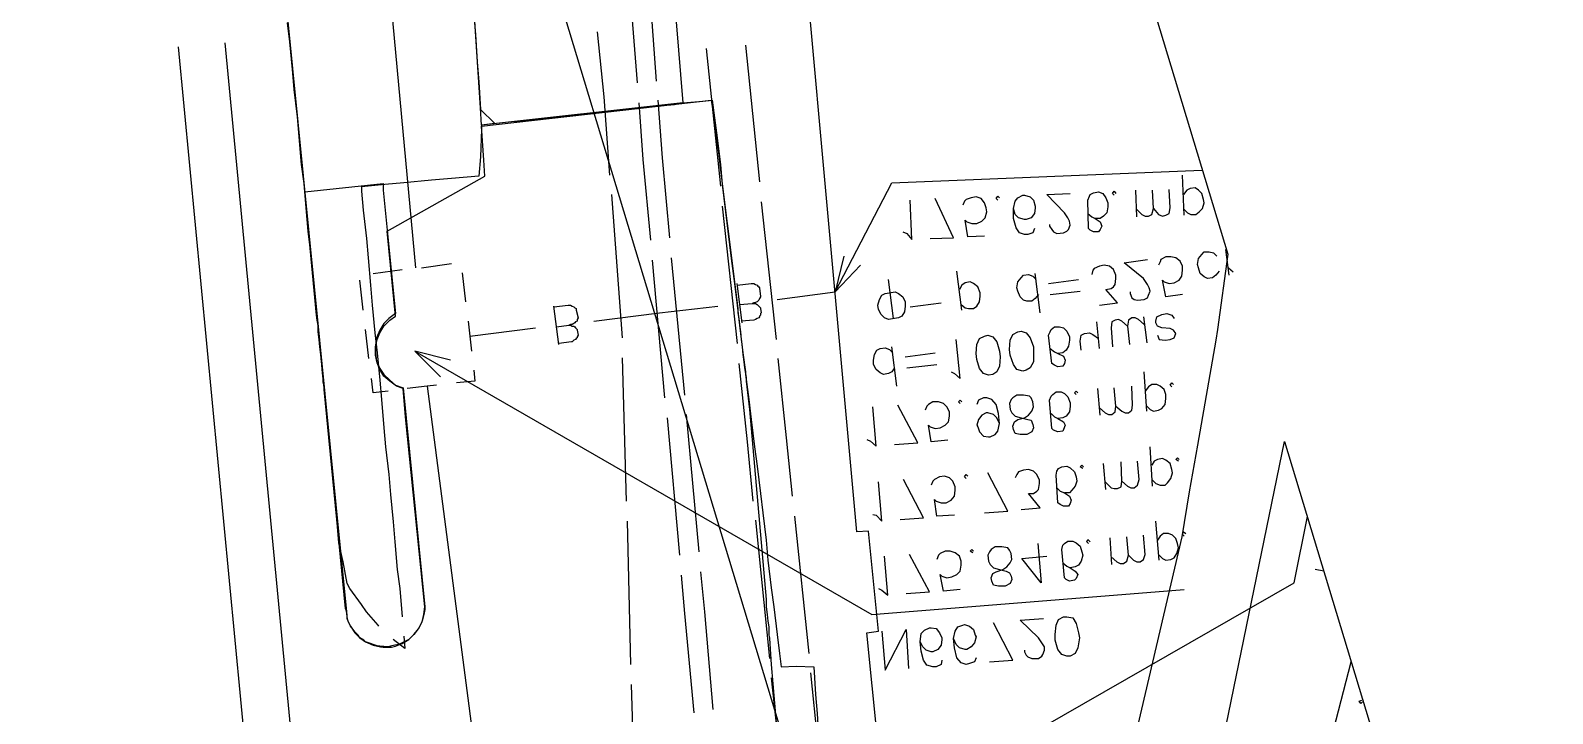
# Model space of a CAD drawing. Header units: metres. Extents: x 5 to 225, y 228 to 542.
# Drawn here: x 138.08 to 178.43, y 406.51 to 424.61 of the extents above; entities that cross this region are included whole.
import ezdxf

# ---------------------------------------------------------------- set-up
doc = ezdxf.new("R2010")
doc.units = ezdxf.units.M
for name, color, linetype in [('BOUNDARY', 7, 'Continuous'), ('BUILDING', 7, 'Continuous'), ('CURB', 7, 'Continuous'), ('ELECTR_CABLE', 7, 'Continuous'), ('GRASS', 7, 'Continuous'), ('HEAT', 7, 'Continuous'), ('ROAD', 7, 'Continuous'), ('WATER_PIPELINE', 7, 'Continuous')]:
    doc.layers.add(name, color=color, linetype=linetype)

msp = doc.modelspace()

# ---------------------------------------------------------------- linework, layer by layer
at = {"layer": 'BOUNDARY'}
msp.add_lwpolyline([(210.46, 232.699), (117.273, 540.497)], dxfattribs=at)
at = {"layer": 'BUILDING'}
msp.add_lwpolyline([(165.048, 404.79), (160.677, 404.437), (160.257, 408.653), (160.566, 408.698), (160.301, 411.347), (159.992, 411.325), (157.895, 434.373), (160.125, 434.417), (159.926, 437.839), (163.083, 438.192), (163.569, 438.126), (163.983, 437.981), (169.825, 418.686), (169.552, 416.689), (169.508, 416.402), (169.022, 413.621), (168.801, 412.384), (168.602, 411.192), (167.145, 404.967), (165.688, 404.856)], close=True, dxfattribs=at)
at = {"layer": 'CURB'}
for points in [[(149.837, 425.013), (149.881, 424.505), (149.925, 423.776), (149.969, 423.246), (150.013, 422.518), (150.389, 422.142), (150.036, 422.098), (150.036, 421.988), (150.013, 421.259), (149.969, 420.752), (149.241, 420.685), (148.711, 420.641), (147.982, 420.575), (147.475, 420.531), (146.856, 420.465), (146.856, 420.354), (146.901, 419.846), (146.989, 419.096), (147.033, 418.588), (147.099, 417.86), (147.143, 417.33), (147.21, 416.601), (147.276, 416.071), (147.342, 415.343), (147.386, 414.835), (147.453, 414.084), (147.497, 413.577), (147.585, 412.848), (147.629, 412.318), (147.695, 411.59), (147.74, 411.06), (147.806, 410.331), (147.872, 409.824), (147.938, 409.073)], [(147.32, 408.83), (147.298, 408.852), (147.298, 408.852), (146.989, 409.205), (146.989, 409.205), (146.856, 409.404), (146.547, 409.824), (146.481, 409.956), (146.481, 409.956), (146.371, 410.53), (146.26, 411.038), (146.194, 411.788), (146.15, 412.296), (146.084, 413.025), (146.018, 413.554), (145.951, 414.283), (145.907, 414.813), (145.819, 415.541), (145.775, 416.049), (145.708, 416.778), (145.642, 417.308), (145.576, 418.036), (145.532, 418.566), (145.444, 419.295), (145.399, 419.802), (145.333, 420.553), (145.267, 421.061), (145.201, 421.789), (145.157, 422.319), (145.068, 423.048), (145.024, 423.577), (144.958, 424.306), (144.892, 424.814)], [(150.919, 422.187), (151.647, 422.275), (152.155, 422.319), (152.884, 422.407), (153.413, 422.474), (154.142, 422.54), (154.65, 422.606), (155.157, 422.65), (155.157, 422.65), (155.378, 422.694), (155.908, 422.739), (156.151, 422.761), (156.151, 422.761), (156.217, 422.297), (156.283, 421.767), (156.372, 421.061), (156.416, 420.531), (156.504, 419.802), (156.57, 419.295), (156.659, 418.566), (156.725, 418.036), (156.813, 417.33), (156.879, 416.8), (156.968, 416.071), (157.034, 415.564), (157.034, 415.497), (157.034, 415.497), (157.122, 414.835), (157.189, 414.305), (157.277, 413.577), (157.343, 413.069), (157.431, 412.34), (157.498, 411.833), (157.586, 411.104), (157.63, 410.574), (157.718, 409.846), (157.785, 409.338), (157.873, 408.609), (157.939, 408.101), (157.983, 407.748), (157.983, 407.748), (158.381, 407.77), (158.844, 407.748), (158.888, 407.02), (158.933, 406.512), (158.977, 405.783)], [(147.982, 408.565), (148.004, 408.234), (148.004, 408.234), (147.695, 408.477)]]:
    msp.add_lwpolyline(points, dxfattribs=at)
at = {"layer": 'ELECTR_CABLE'}
for points in [[(154.407, 426.911), (154.672, 423.268)], [(153.877, 426.867), (154.164, 423.224)], [(153.104, 424.571), (153.281, 422.849), (153.281, 422.849), (153.435, 420.774)], [(155.996, 424.129), (156.372, 420.487)], [(157.034, 424.218), (157.409, 420.597)], [(154.208, 422.694), (154.319, 421.193), (154.319, 421.193), (154.517, 419.052)], [(154.716, 422.761), (154.826, 421.237), (154.826, 421.237), (155.025, 419.118)], [(153.48, 420.266), (153.767, 416.469)], [(157.453, 420.067), (157.851, 416.425)], [(156.416, 419.957), (156.813, 416.314)], [(154.561, 418.522), (154.893, 414.879)], [(155.069, 418.588), (155.422, 414.945)], [(153.767, 415.939), (153.877, 412.142)], [(156.857, 415.784), (157.078, 413.709), (157.078, 413.709), (157.233, 412.142)], [(157.895, 415.917), (158.116, 413.819), (158.116, 413.819), (158.27, 412.274)], [(155.467, 414.438), (155.798, 410.795)], [(154.959, 414.349), (155.29, 410.707)], [(153.899, 411.612), (153.987, 407.815)], [(157.299, 411.634), (157.674, 407.969)], [(158.337, 411.744), (158.712, 408.101)], [(155.334, 410.177), (155.422, 409.161), (155.422, 409.161), (155.665, 406.534)], [(155.842, 410.265), (155.952, 409.205), (155.952, 409.205), (156.173, 406.622)], [(158.756, 407.594), (159.131, 403.951)], [(154.009, 407.285), (154.098, 404.437), (154.098, 404.437), (154.142, 403.487)], [(157.718, 407.461), (158.116, 403.796)]]:
    msp.add_lwpolyline(points, dxfattribs=at)
at = {"layer": 'GRASS'}
for points in [[(155.025, 426.999), (155.378, 422.694), (150.036, 422.098), (150.013, 422.562), (149.726, 426.889)], [(169.243, 403.576), (171.328, 413.719), (178.112, 391.312)]]:
    msp.add_lwpolyline(points, dxfattribs=at)
msp.add_lwpolyline([(147.099, 408.366), (146.967, 408.411), (146.923, 408.455), (146.812, 408.521), (146.768, 408.587), (146.68, 408.675), (146.636, 408.742), (146.569, 408.83), (146.525, 408.918), (146.481, 409.029), (146.481, 409.095), (146.459, 409.227), (146.437, 409.294), (145.863, 415.1), (145.863, 415.188), (145.841, 415.299), (145.841, 415.453), (145.819, 415.63), (145.797, 415.828), (145.775, 416.027), (145.753, 416.226), (145.731, 416.425), (145.708, 416.623), (145.708, 416.8), (145.686, 416.932), (145.664, 417.065), (145.355, 420.332), (147.43, 420.553), (147.43, 420.376), (147.762, 417.109), (147.585, 416.976), (147.453, 416.844), (147.342, 416.667), (147.254, 416.469), (147.232, 416.27), (147.232, 416.049), (147.254, 415.85), (147.342, 415.652), (147.453, 415.497), (147.607, 415.343), (147.762, 415.21), (147.96, 415.144), (148.534, 409.338), (148.534, 409.272), (148.512, 409.139), (148.49, 409.073), (148.468, 408.962), (148.424, 408.874), (148.38, 408.786), (148.336, 408.72), (148.247, 408.609), (148.203, 408.565), (148.115, 408.477), (148.027, 408.433), (147.938, 408.388), (147.85, 408.344), (147.74, 408.322), (147.629, 408.3), (147.563, 408.278), (147.342, 408.3), (147.298, 408.3), (147.166, 408.344)], close=True, dxfattribs=at)
at = {"layer": 'HEAT'}
for points in [[(162.796, 405.254), (162.112, 404.547), (171.583, 409.978), (171.931, 411.729)], [(172.368, 410.286), (172.135, 410.331)], [(163.37, 400.352), (162.642, 399.712), (172.157, 404.26), (173.096, 407.879)], [(173.393, 406.821), (173.349, 406.777), (173.349, 406.777), (173.305, 406.843), (173.305, 406.843), (173.371, 406.865)]]:
    msp.add_lwpolyline(points, dxfattribs=at)
at = {"layer": 'ROAD'}
msp.add_lwpolyline([(144.362, 430.267), (145.024, 423.6), (146.459, 409.205), (146.481, 409.007), (146.569, 408.83), (146.68, 408.653), (146.812, 408.521), (146.967, 408.411), (147.166, 408.322), (147.364, 408.278), (147.433, 408.271), (147.65, 408.275), (147.762, 408.3), (147.938, 408.366), (148.115, 408.477), (148.247, 408.609), (148.38, 408.764), (148.468, 408.94), (148.512, 409.139), (148.534, 409.338), (148.027, 414.371), (147.96, 415.122), (147.784, 415.188), (147.607, 415.321), (147.453, 415.453), (147.342, 415.63), (147.276, 415.806), (147.232, 416.005), (147.232, 416.226), (147.276, 416.425), (147.342, 416.601), (147.453, 416.778), (147.607, 416.932), (147.762, 417.043), (147.541, 419.295), (150.124, 420.752), (150.102, 421.171), (150.036, 422.076), (156.129, 422.761), (156.217, 422.209), (156.328, 421.304), (156.372, 420.906), (156.548, 419.493), (156.835, 417.241), (156.835, 417.131), (156.857, 416.976), (156.879, 416.822), (156.902, 416.623), (156.924, 416.425), (156.946, 416.226), (156.968, 416.027), (156.99, 415.828), (157.012, 415.674), (157.034, 415.519), (157.056, 415.409), (157.056, 415.321), (157.144, 414.57), (157.586, 409.536), (157.586, 409.338), (157.608, 409.139), (157.63, 408.962), (157.652, 408.808), (157.652, 408.675), (157.652, 408.587), (157.674, 408.521), (157.674, 408.499), (157.718, 407.815), (158.16, 402.693)], dxfattribs=at)
at = {"layer": 'WATER_PIPELINE'}
for points in [[(143.81, 466.539), (148.291, 418.323)], [(142, 424.174), (144.251, 400.595), (144.251, 400.595), (146.967, 372.999)], [(143.236, 424.284), (145.488, 400.728), (145.488, 400.728), (148.203, 373.043)], [(159.639, 418.632), (159.418, 417.683), (159.418, 417.683), (160.92, 420.575), (160.92, 420.575), (169.132, 420.906)], [(168.669, 419.714), (168.624, 420.774)], [(161.207, 419.272), (161.317, 419.228), (161.317, 419.228), (161.449, 419.074), (161.449, 419.074), (161.405, 420.111)], [(161.935, 419.096), (162.553, 419.118), (162.553, 419.118), (162.068, 420.156)], [(163.37, 419.162), (162.929, 419.14), (162.929, 419.14), (162.862, 419.582), (162.862, 419.582), (162.906, 419.537), (162.906, 419.537), (163.039, 419.493), (163.039, 419.493), (163.171, 419.493), (163.171, 419.493), (163.304, 419.559), (163.304, 419.559), (163.392, 419.648), (163.392, 419.648), (163.436, 419.802), (163.436, 419.802), (163.414, 419.913), (163.414, 419.913), (163.37, 420.045), (163.37, 420.045), (163.282, 420.156), (163.282, 420.156), (163.149, 420.2), (163.149, 420.2), (163.017, 420.178), (163.017, 420.178), (162.884, 420.133), (162.884, 420.133), (162.84, 420.089), (162.84, 420.089), (162.796, 419.979)], [(163.723, 420.111), (163.679, 420.156), (163.679, 420.156), (163.723, 420.222), (163.723, 420.222), (163.767, 420.178)], [(164.695, 419.361), (164.651, 419.25), (164.651, 419.25), (164.518, 419.206), (164.518, 419.206), (164.43, 419.206), (164.43, 419.206), (164.297, 419.25), (164.297, 419.25), (164.209, 419.383), (164.209, 419.383), (164.143, 419.626), (164.143, 419.626), (164.143, 419.891), (164.143, 419.891), (164.187, 420.089), (164.187, 420.089), (164.253, 420.178), (164.253, 420.178), (164.386, 420.244), (164.386, 420.244), (164.43, 420.244), (164.43, 420.244), (164.584, 420.2), (164.584, 420.2), (164.673, 420.111), (164.673, 420.111), (164.717, 419.957), (164.717, 419.957), (164.717, 419.913), (164.717, 419.913), (164.695, 419.758), (164.695, 419.758), (164.606, 419.648), (164.606, 419.648), (164.474, 419.604), (164.474, 419.604), (164.43, 419.604), (164.43, 419.604), (164.275, 419.648), (164.275, 419.648), (164.187, 419.736), (164.187, 419.736), (164.143, 419.891)], [(165.092, 419.471), (165.092, 419.427), (165.092, 419.427), (165.158, 419.339), (165.158, 419.339), (165.202, 419.272), (165.202, 419.272), (165.291, 419.228), (165.291, 419.228), (165.467, 419.25), (165.467, 419.25), (165.556, 419.295), (165.556, 419.295), (165.6, 419.339), (165.6, 419.339), (165.644, 419.449), (165.644, 419.449), (165.622, 419.559), (165.622, 419.559), (165.578, 419.648), (165.578, 419.648), (165.489, 419.78), (165.489, 419.78), (165.026, 420.266), (165.026, 420.266), (165.644, 420.288)], [(166.108, 419.758), (166.218, 419.67), (166.218, 419.67), (166.306, 419.626), (166.306, 419.626), (166.439, 419.537), (166.439, 419.537), (166.483, 419.427), (166.483, 419.427), (166.439, 419.339), (166.439, 419.339), (166.395, 419.272), (166.395, 419.272), (166.262, 419.272), (166.262, 419.272), (166.174, 419.317), (166.174, 419.317), (166.13, 419.361), (166.13, 419.361), (166.108, 420.111), (166.108, 420.111), (166.152, 420.222), (166.152, 420.222), (166.174, 420.266), (166.174, 420.266), (166.262, 420.31), (166.262, 420.31), (166.395, 420.332), (166.395, 420.332), (166.505, 420.288), (166.505, 420.288), (166.593, 420.178), (166.593, 420.178), (166.638, 420.045), (166.638, 420.045), (166.638, 419.935), (166.638, 419.935), (166.615, 419.78), (166.615, 419.78), (166.527, 419.692), (166.527, 419.692), (166.439, 419.626), (166.439, 419.626), (166.306, 419.626)], [(166.814, 420.244), (166.77, 420.288), (166.77, 420.288), (166.814, 420.354), (166.814, 420.354), (166.858, 420.288)], [(167.41, 419.67), (167.388, 420.376)], [(167.41, 419.869), (167.543, 419.736), (167.543, 419.736), (167.631, 419.692), (167.631, 419.692), (167.719, 419.692), (167.719, 419.692), (167.808, 419.736), (167.808, 419.736), (167.852, 419.891), (167.852, 419.891), (167.83, 420.376)], [(167.852, 419.891), (167.984, 419.736), (167.984, 419.736), (168.095, 419.692), (168.095, 419.692), (168.183, 419.714), (168.183, 419.714), (168.271, 419.758), (168.271, 419.758), (168.293, 419.913), (168.293, 419.913), (168.271, 420.398)], [(168.669, 419.869), (168.757, 419.78), (168.757, 419.78), (168.845, 419.736), (168.845, 419.736), (168.978, 419.736), (168.978, 419.736), (169.066, 419.802), (169.066, 419.802), (169.154, 419.891), (169.154, 419.891), (169.198, 420.045), (169.198, 420.045), (169.176, 420.133), (169.176, 420.133), (169.132, 420.288), (169.132, 420.288), (169.044, 420.376), (169.044, 420.376), (168.956, 420.443), (168.956, 420.443), (168.823, 420.421), (168.823, 420.421), (168.735, 420.376), (168.735, 420.376), (168.647, 420.266)], [(167.234, 417.683), (167.234, 417.639), (167.234, 417.639), (167.278, 417.528), (167.278, 417.528), (167.344, 417.484), (167.344, 417.484), (167.432, 417.462), (167.432, 417.462), (167.609, 417.484), (167.609, 417.484), (167.697, 417.528), (167.697, 417.528), (167.719, 417.595), (167.719, 417.595), (167.763, 417.705), (167.763, 417.705), (167.741, 417.793), (167.741, 417.793), (167.697, 417.882), (167.697, 417.882), (167.587, 418.036), (167.587, 418.036), (167.079, 418.456), (167.079, 418.456), (167.697, 418.544)], [(168.624, 417.617), (168.183, 417.55), (168.183, 417.55), (168.095, 417.992), (168.095, 417.992), (168.139, 417.948), (168.139, 417.948), (168.271, 417.904), (168.271, 417.904), (168.404, 417.926), (168.404, 417.926), (168.536, 417.992), (168.536, 417.992), (168.602, 418.102), (168.602, 418.102), (168.624, 418.257), (168.624, 418.257), (168.624, 418.367), (168.624, 418.367), (168.558, 418.5), (168.558, 418.5), (168.448, 418.588), (168.448, 418.588), (168.315, 418.61), (168.315, 418.61), (168.183, 418.61), (168.183, 418.61), (168.05, 418.544), (168.05, 418.544), (168.028, 418.478), (168.028, 418.478), (167.984, 418.389)], [(169.596, 418.235), (169.508, 418.124), (169.508, 418.124), (169.419, 418.058), (169.419, 418.058), (169.287, 418.036), (169.287, 418.036), (169.198, 418.08), (169.198, 418.08), (169.088, 418.169), (169.088, 418.169), (169.044, 418.323), (169.044, 418.323), (169.022, 418.411), (169.022, 418.411), (169.044, 418.566), (169.044, 418.566), (169.132, 418.676), (169.132, 418.676), (169.198, 418.743), (169.198, 418.743), (169.331, 418.743), (169.331, 418.743), (169.441, 418.721), (169.441, 418.721), (169.53, 418.632)], [(169.861, 418.124), (169.772, 418.809)], [(147.166, 418.169), (147.938, 418.279)], [(148.446, 418.323), (149.241, 418.434)], [(149.528, 418.191), (149.616, 417.418)], [(159.418, 417.683), (160.081, 418.389)], [(162.774, 417.197), (162.642, 418.235)], [(164.805, 417.617), (164.717, 417.506), (164.717, 417.506), (164.628, 417.44), (164.628, 417.44), (164.496, 417.44), (164.496, 417.44), (164.408, 417.462), (164.408, 417.462), (164.319, 417.55), (164.319, 417.55), (164.253, 417.705), (164.253, 417.705), (164.231, 417.793), (164.231, 417.793), (164.253, 417.948), (164.253, 417.948), (164.341, 418.058), (164.341, 418.058), (164.408, 418.124), (164.408, 418.124), (164.54, 418.147), (164.54, 418.147), (164.651, 418.102), (164.651, 418.102), (164.739, 418.014)], [(164.849, 417.131), (164.717, 418.169)], [(166.417, 417.33), (166.902, 417.396), (166.902, 417.396), (166.593, 417.749), (166.593, 417.749), (166.726, 417.771), (166.726, 417.771), (166.792, 417.815), (166.792, 417.815), (166.836, 417.882), (166.836, 417.882), (166.858, 418.036), (166.858, 418.036), (166.858, 418.124), (166.858, 418.124), (166.792, 418.279), (166.792, 418.279), (166.682, 418.367), (166.682, 418.367), (166.549, 418.389), (166.549, 418.389), (166.417, 418.367), (166.417, 418.367), (166.284, 418.301), (166.284, 418.301), (166.24, 418.257), (166.24, 418.257), (166.218, 418.147)], [(169.839, 418.323), (169.968, 418.212)], [(146.901, 417.197), (146.812, 417.992)], [(156.946, 416.866), (156.813, 417.904)], [(156.813, 417.86), (157.189, 417.904), (157.189, 417.904), (157.211, 417.904), (157.211, 417.904), (157.255, 417.904), (157.255, 417.904), (157.299, 417.882), (157.299, 417.882), (157.343, 417.86), (157.343, 417.86), (157.365, 417.837), (157.365, 417.837), (157.387, 417.815), (157.387, 417.815), (157.409, 417.793), (157.409, 417.793), (157.409, 417.771), (157.409, 417.771), (157.431, 417.573), (157.431, 417.573), (157.431, 417.55), (157.431, 417.55), (157.409, 417.506), (157.409, 417.506), (157.387, 417.462), (157.387, 417.462), (157.365, 417.44), (157.365, 417.44), (157.343, 417.418), (157.343, 417.418), (157.277, 417.396), (157.277, 417.396), (157.255, 417.396), (157.255, 417.396), (157.211, 417.374), (157.211, 417.374), (157.255, 417.374), (157.255, 417.374), (157.299, 417.374), (157.299, 417.374), (157.343, 417.352), (157.343, 417.352), (157.365, 417.33), (157.365, 417.33), (157.387, 417.308), (157.387, 417.308), (157.409, 417.286), (157.409, 417.286), (157.431, 417.263), (157.431, 417.263), (157.431, 417.241), (157.431, 417.241), (157.453, 417.131), (157.453, 417.131), (157.431, 417.109), (157.431, 417.109), (157.431, 417.065), (157.431, 417.065), (157.409, 417.043), (157.409, 417.043), (157.409, 417.021), (157.409, 417.021), (157.387, 416.999), (157.387, 416.999), (157.343, 416.976), (157.343, 416.976), (157.299, 416.954), (157.299, 416.954), (157.255, 416.932), (157.255, 416.932), (156.924, 416.91)], [(157.873, 417.484), (159.418, 417.683)], [(161.096, 416.999), (160.831, 416.954), (160.831, 416.954), (160.721, 416.999), (160.721, 416.999), (160.633, 417.087), (160.633, 417.087), (160.566, 417.219), (160.566, 417.219), (160.544, 417.33), (160.544, 417.33), (160.588, 417.484), (160.588, 417.484), (160.655, 417.595), (160.655, 417.595), (160.743, 417.639), (160.743, 417.639), (161.008, 417.683), (161.008, 417.683), (161.096, 417.639), (161.096, 417.639), (161.207, 417.55), (161.207, 417.55), (161.273, 417.418), (161.273, 417.418), (161.273, 417.308), (161.273, 417.308), (161.251, 417.153), (161.251, 417.153), (161.184, 417.043), (161.184, 417.043), (161.096, 416.999)], [(160.964, 416.976), (160.831, 418.014)], [(162.752, 417.352), (162.862, 417.263), (162.862, 417.263), (162.951, 417.241), (162.951, 417.241), (163.083, 417.241), (163.083, 417.241), (163.171, 417.308), (163.171, 417.308), (163.238, 417.418), (163.238, 417.418), (163.26, 417.573), (163.26, 417.573), (163.26, 417.661), (163.26, 417.661), (163.193, 417.815), (163.193, 417.815), (163.083, 417.904), (163.083, 417.904), (162.995, 417.948), (162.995, 417.948), (162.862, 417.926), (162.862, 417.926), (162.774, 417.86), (162.774, 417.86), (162.708, 417.749)], [(165.07, 417.904), (165.865, 418.014)], [(165.114, 417.617), (165.909, 417.705)], [(151.956, 417.286), (152.332, 417.33), (152.332, 417.33), (152.376, 417.33), (152.376, 417.33), (152.398, 417.33), (152.398, 417.33), (152.442, 417.308), (152.442, 417.308), (152.486, 417.286), (152.486, 417.286), (152.508, 417.263), (152.508, 417.263), (152.552, 417.241), (152.552, 417.241), (152.552, 417.219), (152.552, 417.219), (152.552, 417.197), (152.552, 417.197), (152.597, 416.999), (152.597, 416.999), (152.574, 416.954), (152.574, 416.954), (152.574, 416.91), (152.574, 416.91), (152.53, 416.888), (152.53, 416.888), (152.508, 416.866), (152.508, 416.866), (152.486, 416.844), (152.486, 416.844), (152.442, 416.822), (152.442, 416.822), (152.398, 416.822), (152.398, 416.822), (152.354, 416.8), (152.354, 416.8), (152.398, 416.8), (152.398, 416.8), (152.442, 416.778), (152.442, 416.778), (152.486, 416.778), (152.486, 416.778), (152.508, 416.756), (152.508, 416.756), (152.53, 416.734), (152.53, 416.734), (152.552, 416.712), (152.552, 416.712), (152.574, 416.689), (152.574, 416.689), (152.574, 416.667), (152.574, 416.667), (152.597, 416.535), (152.597, 416.535), (152.574, 416.491), (152.574, 416.491), (152.574, 416.469), (152.574, 416.469), (152.552, 416.447), (152.552, 416.447), (152.53, 416.425), (152.53, 416.425), (152.486, 416.402), (152.486, 416.402), (152.442, 416.358), (152.442, 416.358), (152.42, 416.358), (152.42, 416.358), (152.089, 416.314)], [(152.089, 416.292), (151.956, 417.308)], [(153.016, 416.91), (154.76, 417.131), (154.76, 417.131), (156.305, 417.308)], [(156.879, 417.352), (157.211, 417.374)], [(161.405, 417.286), (162.222, 417.396)], [(149.682, 416.91), (149.726, 416.513), (149.726, 416.513), (149.771, 416.115)], [(166.417, 416.182), (166.351, 416.888)], [(167.167, 416.778), (167.013, 416.91), (167.013, 416.91), (166.925, 416.954), (166.925, 416.954), (166.836, 416.932), (166.836, 416.932), (166.748, 416.888), (166.748, 416.888), (166.726, 416.734), (166.726, 416.734), (166.77, 416.226)], [(167.609, 416.822), (167.454, 416.954), (167.454, 416.954), (167.366, 416.999), (167.366, 416.999), (167.278, 416.999), (167.278, 416.999), (167.189, 416.932), (167.189, 416.932), (167.167, 416.778), (167.167, 416.778), (167.212, 416.292)], [(167.587, 417.021), (167.675, 416.336)], [(167.962, 416.535), (168.006, 416.425), (168.006, 416.425), (168.161, 416.402), (168.161, 416.402), (168.293, 416.425), (168.293, 416.425), (168.404, 416.469), (168.404, 416.469), (168.448, 416.579), (168.448, 416.579), (168.382, 416.667), (168.382, 416.667), (168.293, 416.712), (168.293, 416.712), (168.073, 416.734), (168.073, 416.734), (167.962, 416.778), (167.962, 416.778), (167.918, 416.866), (167.918, 416.866), (167.918, 416.91), (167.918, 416.91), (167.94, 417.021), (167.94, 417.021), (168.073, 417.087), (168.073, 417.087), (168.205, 417.109), (168.205, 417.109), (168.337, 417.065), (168.337, 417.065), (168.404, 416.976)], [(147.055, 415.917), (146.967, 416.689)], [(149.726, 416.513), (151.471, 416.734)], [(152.023, 416.756), (152.354, 416.8)], [(162.487, 415.564), (162.575, 415.519), (162.575, 415.519), (162.73, 415.387), (162.73, 415.387), (162.619, 416.425)], [(163.48, 415.475), (163.348, 415.519), (163.348, 415.519), (163.238, 415.652), (163.238, 415.652), (163.171, 415.895), (163.171, 415.895), (163.149, 416.049), (163.149, 416.049), (163.171, 416.292), (163.171, 416.292), (163.238, 416.447), (163.238, 416.447), (163.37, 416.513), (163.37, 416.513), (163.458, 416.535), (163.458, 416.535), (163.591, 416.491), (163.591, 416.491), (163.701, 416.358), (163.701, 416.358), (163.767, 416.115), (163.767, 416.115), (163.79, 415.961), (163.79, 415.961), (163.767, 415.718), (163.767, 415.718), (163.701, 415.564), (163.701, 415.564), (163.591, 415.497), (163.591, 415.497), (163.48, 415.475)], [(164.386, 415.586), (164.231, 415.63), (164.231, 415.63), (164.143, 415.762), (164.143, 415.762), (164.054, 416.005), (164.054, 416.005), (164.032, 416.16), (164.032, 416.16), (164.054, 416.402), (164.054, 416.402), (164.121, 416.557), (164.121, 416.557), (164.253, 416.623), (164.253, 416.623), (164.341, 416.645), (164.341, 416.645), (164.474, 416.601), (164.474, 416.601), (164.584, 416.469), (164.584, 416.469), (164.673, 416.226), (164.673, 416.226), (164.673, 416.071), (164.673, 416.071), (164.673, 415.828), (164.673, 415.828), (164.584, 415.674), (164.584, 415.674), (164.474, 415.608), (164.474, 415.608), (164.386, 415.586)], [(165.114, 416.182), (165.225, 416.093), (165.225, 416.093), (165.313, 416.049), (165.313, 416.049), (165.467, 415.983), (165.467, 415.983), (165.512, 415.873), (165.512, 415.873), (165.489, 415.784), (165.489, 415.784), (165.445, 415.718), (165.445, 415.718), (165.313, 415.696), (165.313, 415.696), (165.225, 415.74), (165.225, 415.74), (165.158, 415.784), (165.158, 415.784), (165.07, 416.535), (165.07, 416.535), (165.114, 416.623), (165.114, 416.623), (165.136, 416.689), (165.136, 416.689), (165.225, 416.756), (165.225, 416.756), (165.357, 416.756), (165.357, 416.756), (165.467, 416.734), (165.467, 416.734), (165.556, 416.645), (165.556, 416.645), (165.622, 416.491), (165.622, 416.491), (165.622, 416.402), (165.622, 416.402), (165.6, 416.248), (165.6, 416.248), (165.534, 416.138), (165.534, 416.138), (165.445, 416.071), (165.445, 416.071), (165.313, 416.049)], [(165.931, 416.138), (165.909, 416.38), (165.909, 416.38), (165.931, 416.535), (165.931, 416.535), (166.019, 416.579), (166.019, 416.579), (166.152, 416.601), (166.152, 416.601), (166.24, 416.557), (166.24, 416.557), (166.395, 416.447)], [(149.219, 415.873), (148.269, 416.115), (148.269, 416.115), (160.39, 409.139), (160.39, 409.139), (168.669, 409.801)], [(148.269, 416.115), (148.954, 415.431)], [(160.986, 415.674), (160.92, 415.564), (160.92, 415.564), (160.831, 415.519), (160.831, 415.519), (160.699, 415.497), (160.699, 415.497), (160.61, 415.541), (160.61, 415.541), (160.5, 415.63), (160.5, 415.63), (160.434, 415.762), (160.434, 415.762), (160.434, 415.873), (160.434, 415.873), (160.456, 416.027), (160.456, 416.027), (160.522, 416.138), (160.522, 416.138), (160.61, 416.182), (160.61, 416.182), (160.743, 416.204), (160.743, 416.204), (160.853, 416.16), (160.853, 416.16), (160.942, 416.071)], [(161.052, 415.188), (160.92, 416.226)], [(161.273, 415.961), (162.068, 416.071)], [(161.317, 415.674), (162.112, 415.762)], [(147.166, 415.012), (147.121, 415.387)], [(148.843, 415.21), (148.601, 415.188), (148.601, 415.188), (148.071, 415.122)], [(149.837, 415.608), (149.859, 415.321), (149.859, 415.321), (149.373, 415.277)], [(167.675, 414.526), (167.609, 415.564)], [(167.675, 414.658), (167.763, 414.57), (167.763, 414.57), (167.852, 414.526), (167.852, 414.526), (167.984, 414.548), (167.984, 414.548), (168.073, 414.592), (168.073, 414.592), (168.161, 414.703), (168.161, 414.703), (168.183, 414.857), (168.183, 414.857), (168.183, 414.967), (168.183, 414.967), (168.139, 415.1), (168.139, 415.1), (168.028, 415.188), (168.028, 415.188), (167.94, 415.232), (167.94, 415.232), (167.808, 415.232), (167.808, 415.232), (167.719, 415.166), (167.719, 415.166), (167.631, 415.056)], [(168.337, 415.166), (168.293, 415.21), (168.293, 415.21), (168.337, 415.277), (168.337, 415.277), (168.382, 415.232)], [(148.601, 415.188), (156.681, 353.174), (156.681, 353.174), (139.417, 346.22)], [(147.563, 415.056), (147.166, 415.012)], [(162.73, 414.725), (162.686, 414.769), (162.686, 414.769), (162.73, 414.813), (162.73, 414.813), (162.774, 414.769)], [(163.767, 414.195), (163.701, 414.349), (163.701, 414.349), (163.613, 414.438), (163.613, 414.438), (163.458, 414.482), (163.458, 414.482), (163.414, 414.482), (163.414, 414.482), (163.304, 414.416), (163.304, 414.416), (163.216, 414.305), (163.216, 414.305), (163.171, 414.151), (163.171, 414.151), (163.193, 414.106), (163.193, 414.106), (163.238, 413.974), (163.238, 413.974), (163.348, 413.864), (163.348, 413.864), (163.48, 413.842), (163.48, 413.842), (163.525, 413.842), (163.525, 413.842), (163.657, 413.908), (163.657, 413.908), (163.723, 413.996), (163.723, 413.996), (163.767, 414.195), (163.767, 414.195), (163.745, 414.46), (163.745, 414.46), (163.679, 414.703), (163.679, 414.703), (163.569, 414.835), (163.569, 414.835), (163.436, 414.879), (163.436, 414.879), (163.348, 414.879), (163.348, 414.879), (163.216, 414.813), (163.216, 414.813), (163.171, 414.703)], [(164.319, 413.908), (164.187, 413.93), (164.187, 413.93), (164.143, 414.04), (164.143, 414.04), (164.121, 414.129), (164.121, 414.129), (164.165, 414.239), (164.165, 414.239), (164.253, 414.305), (164.253, 414.305), (164.43, 414.349), (164.43, 414.349), (164.54, 414.416), (164.54, 414.416), (164.628, 414.526), (164.628, 414.526), (164.673, 414.636), (164.673, 414.636), (164.651, 414.769), (164.651, 414.769), (164.606, 414.879), (164.606, 414.879), (164.562, 414.923), (164.562, 414.923), (164.408, 414.945), (164.408, 414.945), (164.231, 414.945), (164.231, 414.945), (164.121, 414.879), (164.121, 414.879), (164.077, 414.835), (164.077, 414.835), (164.032, 414.725), (164.032, 414.725), (164.054, 414.57), (164.054, 414.57), (164.099, 414.482), (164.099, 414.482), (164.187, 414.393), (164.187, 414.393), (164.341, 414.349), (164.341, 414.349), (164.518, 414.305), (164.518, 414.305), (164.606, 414.283), (164.606, 414.283), (164.651, 414.173), (164.651, 414.173), (164.673, 414.084), (164.673, 414.084), (164.628, 413.974), (164.628, 413.974), (164.496, 413.908), (164.496, 413.908), (164.319, 413.908)], [(165.136, 414.46), (165.225, 414.371), (165.225, 414.371), (165.313, 414.327), (165.313, 414.327), (165.467, 414.239), (165.467, 414.239), (165.512, 414.151), (165.512, 414.151), (165.467, 414.04), (165.467, 414.04), (165.445, 413.996), (165.445, 413.996), (165.313, 413.974), (165.313, 413.974), (165.202, 414.018), (165.202, 414.018), (165.158, 414.062), (165.158, 414.062), (165.092, 414.813), (165.092, 414.813), (165.136, 414.923), (165.136, 414.923), (165.18, 414.967), (165.18, 414.967), (165.269, 415.034), (165.269, 415.034), (165.401, 415.034), (165.401, 415.034), (165.489, 414.99), (165.489, 414.99), (165.578, 414.901), (165.578, 414.901), (165.644, 414.747), (165.644, 414.747), (165.644, 414.658), (165.644, 414.658), (165.622, 414.504), (165.622, 414.504), (165.534, 414.393), (165.534, 414.393), (165.445, 414.349), (165.445, 414.349), (165.313, 414.327)], [(165.799, 414.967), (165.754, 415.012), (165.754, 415.012), (165.799, 415.056), (165.799, 415.056), (165.843, 415.012)], [(166.439, 414.416), (166.373, 415.122)], [(166.417, 414.614), (166.571, 414.482), (166.571, 414.482), (166.66, 414.438), (166.66, 414.438), (166.748, 414.438), (166.748, 414.438), (166.836, 414.504), (166.836, 414.504), (166.858, 414.658), (166.858, 414.658), (166.814, 415.144)], [(166.858, 414.658), (167.013, 414.526), (167.013, 414.526), (167.101, 414.482), (167.101, 414.482), (167.189, 414.482), (167.189, 414.482), (167.278, 414.548), (167.278, 414.548), (167.3, 414.68), (167.3, 414.68), (167.278, 415.188)], [(160.257, 413.775), (160.346, 413.731), (160.346, 413.731), (160.5, 413.599), (160.5, 413.599), (160.412, 414.636)], [(160.986, 413.643), (161.604, 413.687), (161.604, 413.687), (161.074, 414.68)], [(162.399, 413.753), (161.957, 413.709), (161.957, 413.709), (161.891, 414.151), (161.891, 414.151), (161.935, 414.106), (161.935, 414.106), (162.068, 414.062), (162.068, 414.062), (162.2, 414.084), (162.2, 414.084), (162.332, 414.151), (162.332, 414.151), (162.421, 414.239), (162.421, 414.239), (162.443, 414.393), (162.443, 414.393), (162.443, 414.504), (162.443, 414.504), (162.377, 414.636), (162.377, 414.636), (162.288, 414.725), (162.288, 414.725), (162.156, 414.769), (162.156, 414.769), (162.001, 414.769), (162.001, 414.769), (161.891, 414.703), (161.891, 414.703), (161.847, 414.658), (161.847, 414.658), (161.803, 414.548)], [(167.013, 412.671), (167.167, 412.539), (167.167, 412.539), (167.256, 412.495), (167.256, 412.495), (167.344, 412.495), (167.344, 412.495), (167.432, 412.561), (167.432, 412.561), (167.476, 412.716), (167.476, 412.716), (167.432, 413.201)], [(167.83, 412.539), (167.763, 413.577)], [(167.83, 412.694), (167.918, 412.605), (167.918, 412.605), (168.028, 412.561), (168.028, 412.561), (168.161, 412.561), (168.161, 412.561), (168.227, 412.627), (168.227, 412.627), (168.315, 412.738), (168.315, 412.738), (168.36, 412.892), (168.36, 412.892), (168.337, 412.981), (168.337, 412.981), (168.293, 413.135), (168.293, 413.135), (168.183, 413.223), (168.183, 413.223), (168.095, 413.268), (168.095, 413.268), (167.962, 413.245), (167.962, 413.245), (167.874, 413.201), (167.874, 413.201), (167.808, 413.091)], [(168.514, 413.201), (168.448, 413.245), (168.448, 413.245), (168.492, 413.29), (168.492, 413.29), (168.536, 413.245)], [(162.575, 411.766), (162.112, 411.744), (162.112, 411.744), (162.045, 412.186), (162.045, 412.186), (162.09, 412.142), (162.09, 412.142), (162.222, 412.097), (162.222, 412.097), (162.355, 412.097), (162.355, 412.097), (162.487, 412.164), (162.487, 412.164), (162.575, 412.274), (162.575, 412.274), (162.597, 412.429), (162.597, 412.429), (162.597, 412.517), (162.597, 412.517), (162.531, 412.671), (162.531, 412.671), (162.443, 412.76), (162.443, 412.76), (162.31, 412.804), (162.31, 412.804), (162.178, 412.782), (162.178, 412.782), (162.045, 412.716), (162.045, 412.716), (162.001, 412.671), (162.001, 412.671), (161.957, 412.561)], [(162.884, 412.738), (162.84, 412.782), (162.84, 412.782), (162.884, 412.848), (162.884, 412.848), (162.929, 412.804)], [(163.37, 411.833), (163.988, 411.877), (163.988, 411.877), (163.458, 412.892)], [(164.341, 411.921), (164.849, 411.965), (164.849, 411.965), (164.54, 412.34), (164.54, 412.34), (164.673, 412.34), (164.673, 412.34), (164.761, 412.407), (164.761, 412.407), (164.805, 412.451), (164.805, 412.451), (164.827, 412.605), (164.827, 412.605), (164.827, 412.694), (164.827, 412.694), (164.761, 412.848), (164.761, 412.848), (164.673, 412.936), (164.673, 412.936), (164.54, 412.981), (164.54, 412.981), (164.408, 412.958), (164.408, 412.958), (164.275, 412.914), (164.275, 412.914), (164.231, 412.848), (164.231, 412.848), (164.187, 412.76)], [(165.291, 412.495), (165.379, 412.407), (165.379, 412.407), (165.489, 412.362), (165.489, 412.362), (165.622, 412.274), (165.622, 412.274), (165.666, 412.164), (165.666, 412.164), (165.644, 412.075), (165.644, 412.075), (165.6, 412.009), (165.6, 412.009), (165.467, 412.009), (165.467, 412.009), (165.379, 412.053), (165.379, 412.053), (165.313, 412.097), (165.313, 412.097), (165.269, 412.826), (165.269, 412.826), (165.291, 412.936), (165.291, 412.936), (165.335, 413.003), (165.335, 413.003), (165.423, 413.047), (165.423, 413.047), (165.556, 413.069), (165.556, 413.069), (165.644, 413.025), (165.644, 413.025), (165.754, 412.914), (165.754, 412.914), (165.799, 412.782), (165.799, 412.782), (165.821, 412.671), (165.821, 412.671), (165.777, 412.539), (165.777, 412.539), (165.688, 412.429), (165.688, 412.429), (165.622, 412.362), (165.622, 412.362), (165.489, 412.362)], [(165.975, 413.003), (165.909, 413.047), (165.909, 413.047), (165.953, 413.091), (165.953, 413.091), (165.997, 413.047)], [(166.593, 412.451), (166.527, 413.135)], [(166.571, 412.649), (166.726, 412.495), (166.726, 412.495), (166.814, 412.473), (166.814, 412.473), (166.902, 412.473), (166.902, 412.473), (166.991, 412.517), (166.991, 412.517), (167.013, 412.671), (167.013, 412.671), (166.991, 413.179)], [(160.412, 411.788), (160.5, 411.766), (160.5, 411.766), (160.655, 411.612), (160.655, 411.612), (160.566, 412.649)], [(161.14, 411.656), (161.758, 411.7), (161.758, 411.7), (161.229, 412.716)], [(168.006, 410.574), (167.918, 411.612)], [(166.726, 410.662), (166.88, 410.53), (166.88, 410.53), (166.969, 410.486), (166.969, 410.486), (167.057, 410.486), (167.057, 410.486), (167.145, 410.552), (167.145, 410.552), (167.189, 410.707), (167.189, 410.707), (167.145, 411.192)], [(167.189, 410.707), (167.322, 410.574), (167.322, 410.574), (167.41, 410.53), (167.41, 410.53), (167.499, 410.53), (167.499, 410.53), (167.587, 410.596), (167.587, 410.596), (167.631, 410.729), (167.631, 410.729), (167.587, 411.236)], [(167.984, 410.729), (168.095, 410.618), (168.095, 410.618), (168.183, 410.574), (168.183, 410.574), (168.315, 410.596), (168.315, 410.596), (168.404, 410.64), (168.404, 410.64), (168.47, 410.751), (168.47, 410.751), (168.514, 410.905), (168.514, 410.905), (168.492, 411.016), (168.492, 411.016), (168.448, 411.148), (168.448, 411.148), (168.36, 411.236), (168.36, 411.236), (168.249, 411.281), (168.249, 411.281), (168.117, 411.281), (168.117, 411.281), (168.028, 411.214), (168.028, 411.214), (167.962, 411.104)], [(168.669, 411.214), (168.624, 411.258), (168.624, 411.258), (168.647, 411.325), (168.647, 411.325), (168.713, 411.281)], [(162.73, 409.801), (162.288, 409.757), (162.288, 409.757), (162.2, 410.199), (162.2, 410.199), (162.244, 410.155), (162.244, 410.155), (162.377, 410.111), (162.377, 410.111), (162.509, 410.133), (162.509, 410.133), (162.642, 410.199), (162.642, 410.199), (162.73, 410.287), (162.73, 410.287), (162.752, 410.442), (162.752, 410.442), (162.752, 410.552), (162.752, 410.552), (162.708, 410.685), (162.708, 410.685), (162.597, 410.773), (162.597, 410.773), (162.465, 410.817), (162.465, 410.817), (162.332, 410.817), (162.332, 410.817), (162.2, 410.751), (162.2, 410.751), (162.156, 410.707), (162.156, 410.707), (162.112, 410.596)], [(163.061, 410.773), (162.995, 410.817), (162.995, 410.817), (163.039, 410.861), (163.039, 410.861), (163.083, 410.817)], [(163.745, 409.89), (163.613, 409.912), (163.613, 409.912), (163.569, 410.022), (163.569, 410.022), (163.547, 410.111), (163.547, 410.111), (163.591, 410.221), (163.591, 410.221), (163.679, 410.265), (163.679, 410.265), (163.856, 410.331), (163.856, 410.331), (163.966, 410.397), (163.966, 410.397), (164.054, 410.508), (164.054, 410.508), (164.099, 410.596), (164.099, 410.596), (164.077, 410.751), (164.077, 410.751), (164.032, 410.839), (164.032, 410.839), (163.988, 410.905), (163.988, 410.905), (163.834, 410.927), (163.834, 410.927), (163.657, 410.927), (163.657, 410.927), (163.547, 410.861), (163.547, 410.861), (163.503, 410.795), (163.503, 410.795), (163.458, 410.707), (163.458, 410.707), (163.48, 410.552), (163.48, 410.552), (163.525, 410.464), (163.525, 410.464), (163.613, 410.375), (163.613, 410.375), (163.767, 410.331), (163.767, 410.331), (163.944, 410.287), (163.944, 410.287), (164.032, 410.243), (164.032, 410.243), (164.077, 410.155), (164.077, 410.155), (164.099, 410.066), (164.099, 410.066), (164.054, 409.956), (164.054, 409.956), (163.922, 409.89), (163.922, 409.89), (163.745, 409.89)], [(164.783, 411.016), (164.871, 409.978), (164.871, 409.978), (164.364, 410.618), (164.364, 410.618), (165.026, 410.685)], [(165.445, 410.508), (165.556, 410.42), (165.556, 410.42), (165.644, 410.375), (165.644, 410.375), (165.777, 410.287), (165.777, 410.287), (165.843, 410.199), (165.843, 410.199), (165.799, 410.088), (165.799, 410.088), (165.754, 410.044), (165.754, 410.044), (165.622, 410.022), (165.622, 410.022), (165.534, 410.066), (165.534, 410.066), (165.489, 410.111), (165.489, 410.111), (165.423, 410.861), (165.423, 410.861), (165.445, 410.972), (165.445, 410.972), (165.489, 411.016), (165.489, 411.016), (165.578, 411.082), (165.578, 411.082), (165.71, 411.082), (165.71, 411.082), (165.799, 411.038), (165.799, 411.038), (165.909, 410.949), (165.909, 410.949), (165.953, 410.795), (165.953, 410.795), (165.975, 410.707), (165.975, 410.707), (165.931, 410.552), (165.931, 410.552), (165.865, 410.442), (165.865, 410.442), (165.777, 410.397), (165.777, 410.397), (165.644, 410.375)], [(166.13, 411.016), (166.086, 411.06), (166.086, 411.06), (166.108, 411.126), (166.108, 411.126), (166.174, 411.06)], [(166.748, 410.464), (166.704, 411.17)], [(160.566, 409.824), (160.655, 409.779), (160.655, 409.779), (160.809, 409.647), (160.809, 409.647), (160.721, 410.685)], [(161.295, 409.691), (161.913, 409.735), (161.913, 409.735), (161.383, 410.729)], [(162.244, 407.925), (162.222, 407.815), (162.222, 407.815), (162.09, 407.748), (162.09, 407.748), (162.001, 407.748), (162.001, 407.748), (161.847, 407.792), (161.847, 407.792), (161.758, 407.925), (161.758, 407.925), (161.692, 408.168), (161.692, 408.168), (161.67, 408.411), (161.67, 408.411), (161.692, 408.631), (161.692, 408.631), (161.781, 408.72), (161.781, 408.72), (161.913, 408.786), (161.913, 408.786), (161.957, 408.786), (161.957, 408.786), (162.09, 408.764), (162.09, 408.764), (162.178, 408.653), (162.178, 408.653), (162.244, 408.521), (162.244, 408.521), (162.244, 408.477), (162.244, 408.477), (162.222, 408.322), (162.222, 408.322), (162.134, 408.212), (162.134, 408.212), (162.001, 408.146), (162.001, 408.146), (161.957, 408.146), (161.957, 408.146), (161.825, 408.19), (161.825, 408.19), (161.736, 408.278), (161.736, 408.278), (161.67, 408.411)], [(163.149, 407.991), (163.105, 407.881), (163.105, 407.881), (162.973, 407.837), (162.973, 407.837), (162.884, 407.815), (162.884, 407.815), (162.752, 407.859), (162.752, 407.859), (162.642, 407.991), (162.642, 407.991), (162.575, 408.256), (162.575, 408.256), (162.553, 408.499), (162.553, 408.499), (162.597, 408.698), (162.597, 408.698), (162.664, 408.808), (162.664, 408.808), (162.796, 408.852), (162.796, 408.852), (162.84, 408.874), (162.84, 408.874), (162.973, 408.83), (162.973, 408.83), (163.083, 408.742), (163.083, 408.742), (163.127, 408.587), (163.127, 408.587), (163.149, 408.543), (163.149, 408.543), (163.105, 408.388), (163.105, 408.388), (163.017, 408.278), (163.017, 408.278), (162.906, 408.212), (162.906, 408.212), (162.862, 408.212), (162.862, 408.212), (162.708, 408.256), (162.708, 408.256), (162.619, 408.344), (162.619, 408.344), (162.553, 408.499)], [(163.503, 407.881), (164.121, 407.925), (164.121, 407.925), (163.613, 408.918)], [(164.43, 408.19), (164.43, 408.146), (164.43, 408.146), (164.474, 408.057), (164.474, 408.057), (164.518, 408.013), (164.518, 408.013), (164.628, 407.969), (164.628, 407.969), (164.805, 407.969), (164.805, 407.969), (164.893, 408.035), (164.893, 408.035), (164.915, 408.079), (164.915, 408.079), (164.96, 408.19), (164.96, 408.19), (164.96, 408.278), (164.96, 408.278), (164.893, 408.388), (164.893, 408.388), (164.805, 408.521), (164.805, 408.521), (164.319, 408.985), (164.319, 408.985), (164.938, 409.029)], [(165.556, 408.035), (165.423, 408.079), (165.423, 408.079), (165.313, 408.212), (165.313, 408.212), (165.247, 408.455), (165.247, 408.455), (165.247, 408.609), (165.247, 408.609), (165.269, 408.852), (165.269, 408.852), (165.335, 409.007), (165.335, 409.007), (165.467, 409.073), (165.467, 409.073), (165.556, 409.073), (165.556, 409.073), (165.71, 409.051), (165.71, 409.051), (165.799, 408.896), (165.799, 408.896), (165.865, 408.653), (165.865, 408.653), (165.887, 408.521), (165.887, 408.521), (165.843, 408.256), (165.843, 408.256), (165.777, 408.101), (165.777, 408.101), (165.644, 408.035), (165.644, 408.035), (165.556, 408.035)], [(160.655, 408.698), (160.743, 407.66), (160.743, 407.66), (161.295, 408.742), (161.295, 408.742), (161.361, 407.704)]]:
    msp.add_lwpolyline(points, dxfattribs=at)

doc.saveas('drawing.dxf')
